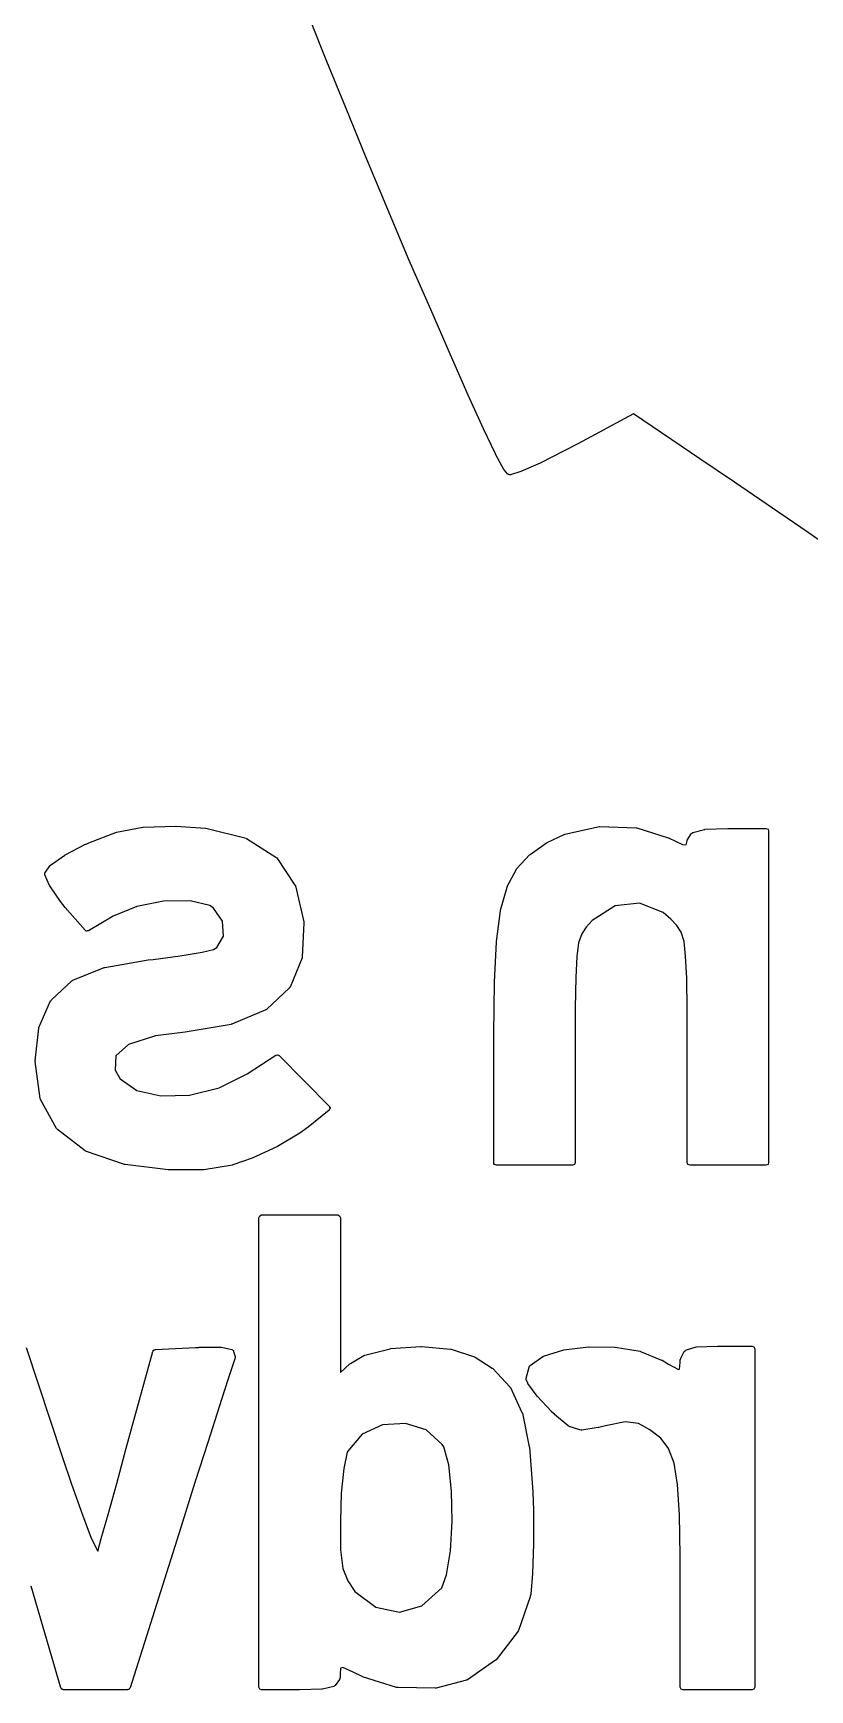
# Model space of a CAD drawing. Extents: x 64 to 231, y -147 to -43.
# Drawn here: x 204.255 to 205.669, y -70.46 to -67.442 of the extents above; entities that cross this region are included whole.
import ezdxf

# ---------------------------------------------------------------- set-up
doc = ezdxf.new("R2010")
doc.units = 0
doc.layers.add('BLACK', color=7, linetype='CONTINUOUS')

msp = doc.modelspace()

# ---------------------------------------------------------------- linework, layer by layer
at = {"layer": 'BLACK', "linetype": 'CONTINUOUS'}
for p, q in [((204.79, -67.4937), (204.759, -67.4162)), ((204.825, -67.5793), (204.79, -67.4937)), ((204.79, -67.4937), (204.79, -67.4937)), ((204.79, -67.4937), (204.79, -67.4937)), ((204.825, -67.5794), (204.825, -67.5793)), ((204.825, -67.5793), (204.825, -67.5793)), ((204.862, -67.6702), (204.825, -67.5794)), ((204.862, -67.6703), (204.862, -67.6702)), ((204.901, -67.7635), (204.862, -67.6703)), ((204.862, -67.6703), (204.862, -67.6703)), ((204.94, -67.8561), (204.901, -67.7635)), ((204.901, -67.7635), (204.901, -67.7635)), ((204.901, -67.7635), (204.901, -67.7635)), ((204.94, -67.8562), (204.94, -67.8561)), ((204.979, -67.9453), (204.94, -67.8562)), ((204.94, -67.8562), (204.94, -67.8562)), ((205.015, -68.0281), (204.979, -67.9453)), ((204.979, -67.9453), (204.979, -67.9453)), ((204.979, -67.9453), (204.979, -67.9453)), ((205.047, -68.1015), (205.015, -68.0281)), ((205.015, -68.0281), (205.015, -68.0281)), ((205.015, -68.0281), (205.015, -68.0281)), ((205.075, -68.1627), (205.047, -68.1015)), ((205.047, -68.1015), (205.047, -68.1015)), ((205.047, -68.1015), (205.047, -68.1015)), ((205.348, -68.1354), (205.247, -68.19)), ((205.469, -68.2173), (205.348, -68.1354)), ((205.097, -68.2087), (205.075, -68.1627)), ((205.075, -68.1627), (205.075, -68.1627)), ((205.075, -68.1627), (205.075, -68.1627)), ((205.247, -68.1901), (205.222, -68.203)), ((205.247, -68.19), (205.247, -68.19)), ((205.247, -68.19), (205.247, -68.1901)), ((205.097, -68.2088), (205.097, -68.2087)), ((205.097, -68.2089), (205.097, -68.2088)), ((205.112, -68.2368), (205.097, -68.2089)), ((205.178, -68.2253), (205.143, -68.2406)), ((205.222, -68.2031), (205.178, -68.2252)), ((205.178, -68.2252), (205.178, -68.2252)), ((205.178, -68.2252), (205.178, -68.2253)), ((205.222, -68.203), (205.222, -68.203)), ((205.222, -68.203), (205.222, -68.2031)), ((205.532, -68.2601), (205.469, -68.2173)), ((205.113, -68.2371), (205.112, -68.2368)), ((205.113, -68.2376), (205.113, -68.2371)), ((205.119, -68.2449), (205.113, -68.2376)), ((205.12, -68.2454), (205.119, -68.2449)), ((205.12, -68.2462), (205.12, -68.2454)), ((205.121, -68.2463), (205.12, -68.2462)), ((205.122, -68.2467), (205.121, -68.2463)), ((205.123, -68.2464), (205.122, -68.2467)), ((205.124, -68.2465), (205.123, -68.2464)), ((205.143, -68.2408), (205.124, -68.2465)), ((205.143, -68.2406), (205.143, -68.2406)), ((205.143, -68.2406), (205.143, -68.2408)), ((205.601, -68.3072), (205.532, -68.2601)), ((205.666, -68.3516), (205.601, -68.3072)), ((205.698, -68.374), (205.666, -68.3516)), ((204.407, -68.8976), (204.455, -68.8885)), ((204.455, -68.8885), (204.455, -68.8886)), ((204.455, -68.8886), (204.456, -68.8885)), ((204.456, -68.8885), (204.515, -68.8866)), ((204.515, -68.8866), (204.515, -68.8867)), ((204.515, -68.8867), (204.515, -68.8867)), ((204.515, -68.8867), (204.569, -68.8902)), ((204.569, -68.8902), (204.57, -68.8904)), ((204.57, -68.8904), (204.57, -68.8904)), ((204.57, -68.8904), (204.643, -68.9086)), ((205.223, -68.9011), (205.286, -68.8875)), ((205.286, -68.8875), (205.287, -68.8876)), ((205.287, -68.8876), (205.287, -68.8874)), ((205.287, -68.8874), (205.353, -68.8894)), ((205.353, -68.8894), (205.353, -68.8897)), ((205.353, -68.8897), (205.354, -68.8897)), ((205.354, -68.8897), (205.411, -68.9077)), ((205.456, -68.8983), (205.477, -68.8924)), ((205.477, -68.8924), (205.478, -68.8925)), ((205.478, -68.8923), (205.52, -68.8906)), ((205.478, -68.8925), (205.478, -68.8923)), ((205.52, -68.8906), (205.52, -68.8907)), ((205.52, -68.8907), (205.52, -68.8906)), ((205.52, -68.8906), (205.589, -68.8906)), ((205.589, -68.8906), (205.593, -68.8921)), ((205.593, -68.8921), (205.594, -68.8956)), ((204.314, -68.9391), (204.351, -68.9194)), ((204.351, -68.9194), (204.352, -68.9193)), ((204.352, -68.9192), (204.357, -68.9168)), ((204.352, -68.9193), (204.352, -68.9192)), ((204.357, -68.9167), (204.407, -68.8978)), ((204.357, -68.9168), (204.357, -68.9167)), ((204.357, -68.9168), (204.357, -68.9168)), ((204.407, -68.8978), (204.407, -68.8976)), ((204.407, -68.8978), (204.407, -68.8978)), ((204.643, -68.9086), (204.643, -68.909)), ((204.643, -68.909), (204.644, -68.9092)), ((204.644, -68.9092), (204.697, -68.9429)), ((205.16, -68.9385), (205.19, -68.9169)), ((205.19, -68.9168), (205.191, -68.9164)), ((205.19, -68.9169), (205.19, -68.9168)), ((205.191, -68.9164), (205.222, -68.9015)), ((205.222, -68.9015), (205.223, -68.9011)), ((205.222, -68.9015), (205.222, -68.9015)), ((205.411, -68.9077), (205.412, -68.9079)), ((205.412, -68.9079), (205.412, -68.9079)), ((205.412, -68.9079), (205.437, -68.9198)), ((205.437, -68.9198), (205.444, -68.9205)), ((205.444, -68.9205), (205.446, -68.9135)), ((205.446, -68.9121), (205.453, -68.9007)), ((205.446, -68.9131), (205.446, -68.9121)), ((205.446, -68.9135), (205.446, -68.9131)), ((205.453, -68.9006), (205.454, -68.8995)), ((205.453, -68.9007), (205.453, -68.9006)), ((205.453, -68.9007), (205.453, -68.9007)), ((205.454, -68.8995), (205.456, -68.8983)), ((205.456, -68.8983), (205.456, -68.8983)), ((205.456, -68.8983), (205.456, -68.8983)), ((205.594, -68.8956), (205.594, -69.4992)), ((204.287, -68.9577), (204.313, -68.9394)), ((204.313, -68.9394), (204.314, -68.9393)), ((204.314, -68.9393), (204.314, -68.9391)), ((204.697, -68.9429), (204.698, -68.9438)), ((204.698, -68.9438), (204.699, -68.9443)), ((204.699, -68.9443), (204.732, -68.9938)), ((205.136, -68.964), (205.159, -68.9391)), ((205.159, -68.9389), (205.16, -68.9385)), ((205.159, -68.9391), (205.159, -68.9389)), ((204.277, -68.9716), (204.278, -68.9712)), ((204.277, -68.973), (204.277, -68.9716)), ((204.277, -68.9743), (204.277, -68.973)), ((204.277, -68.9748), (204.277, -68.9743)), ((204.277, -68.9754), (204.277, -68.9748)), ((204.285, -68.9946), (204.277, -68.9754)), ((204.278, -68.9706), (204.286, -68.9589)), ((204.278, -68.9712), (204.278, -68.9706)), ((204.286, -68.9589), (204.287, -68.9584)), ((204.287, -68.9584), (204.287, -68.9577)), ((205.118, -68.9967), (205.135, -68.965)), ((205.135, -68.9646), (205.136, -68.964)), ((205.135, -68.965), (205.135, -68.9646)), ((204.286, -68.9949), (204.285, -68.9946)), ((204.286, -68.9955), (204.286, -68.9949)), ((204.305, -69.0237), (204.286, -68.9955)), ((204.732, -68.9938), (204.733, -68.9948)), ((204.733, -68.9948), (204.733, -68.9955)), ((204.733, -68.9955), (204.748, -69.061)), ((205.106, -69.0399), (205.118, -68.9978)), ((205.118, -68.9973), (205.118, -68.9967)), ((205.118, -68.9978), (205.118, -68.9973)), ((204.305, -69.0238), (204.305, -69.0237)), ((204.305, -69.024), (204.305, -69.0238)), ((204.314, -69.0345), (204.305, -69.024)), ((204.314, -69.0346), (204.314, -69.0345)), ((204.35, -69.0761), (204.314, -69.0346)), ((204.314, -69.0346), (204.314, -69.0346)), ((204.444, -69.0327), (204.401, -69.0503)), ((204.493, -69.0233), (204.444, -69.0327)), ((204.541, -69.0227), (204.493, -69.0233)), ((204.577, -69.0314), (204.541, -69.0227)), ((204.584, -69.036), (204.577, -69.0314)), ((204.6, -69.0598), (204.584, -69.036)), ((205.099, -69.0967), (205.106, -69.0406)), ((205.106, -69.0403), (205.106, -69.0399)), ((205.106, -69.0406), (205.106, -69.0403)), ((205.315, -69.0317), (205.273, -69.0584)), ((205.359, -69.0268), (205.315, -69.0317)), ((205.402, -69.0436), (205.359, -69.0268)), ((205.416, -69.0559), (205.402, -69.0436)), ((204.401, -69.0503), (204.356, -69.0772)), ((204.602, -69.0868), (204.6, -69.0598)), ((204.748, -69.0624), (204.745, -69.1251)), ((204.748, -69.061), (204.748, -69.0617)), ((204.748, -69.0617), (204.748, -69.0624)), ((205.262, -69.0705), (205.254, -69.0826)), ((205.273, -69.0584), (205.262, -69.0705)), ((205.427, -69.0675), (205.416, -69.0559)), ((205.435, -69.0796), (205.427, -69.0675)), ((204.351, -69.0768), (204.35, -69.0761)), ((204.352, -69.0777), (204.351, -69.0768)), ((204.353, -69.0776), (204.352, -69.0777)), ((204.354, -69.0774), (204.353, -69.0778)), ((204.353, -69.0778), (204.353, -69.0776)), ((204.356, -69.0772), (204.354, -69.0774)), ((204.59, -69.1076), (204.602, -69.0868)), ((205.095, -69.1709), (205.099, -69.0971)), ((205.099, -69.0969), (205.099, -69.0967)), ((205.099, -69.0971), (205.099, -69.0969)), ((205.248, -69.0989), (205.245, -69.124)), ((205.254, -69.0826), (205.248, -69.0989)), ((205.44, -69.0967), (205.435, -69.0796)), ((205.443, -69.1232), (205.44, -69.0967)), ((204.386, -69.1439), (204.465, -69.1302)), ((204.465, -69.1302), (204.474, -69.1292)), ((204.465, -69.1302), (204.465, -69.1303)), ((204.465, -69.1303), (204.465, -69.1302)), ((204.474, -69.1292), (204.523, -69.1229)), ((204.523, -69.1229), (204.563, -69.1164)), ((204.563, -69.1164), (204.584, -69.111)), ((204.584, -69.111), (204.59, -69.1076)), ((204.745, -69.1267), (204.723, -69.1796)), ((204.745, -69.1251), (204.745, -69.1258)), ((204.745, -69.1258), (204.745, -69.1267)), ((205.245, -69.124), (205.243, -69.1621)), ((205.445, -69.1633), (205.443, -69.1232)), ((204.328, -69.1673), (204.385, -69.1442)), ((204.385, -69.1442), (204.386, -69.1442)), ((204.386, -69.1442), (204.386, -69.1439)), ((205.243, -69.1621), (205.242, -69.2173)), ((205.446, -69.2209), (205.445, -69.1633)), ((204.289, -69.2031), (204.326, -69.1683)), ((204.326, -69.1683), (204.327, -69.168)), ((204.327, -69.168), (204.328, -69.1673)), ((204.722, -69.1813), (204.68, -69.2204)), ((204.723, -69.1796), (204.722, -69.1804)), ((204.722, -69.1804), (204.722, -69.1813)), ((205.094, -69.266), (205.095, -69.171)), ((205.095, -69.171), (205.095, -69.1709)), ((205.095, -69.1709), (205.095, -69.1709)), ((204.266, -69.2534), (204.287, -69.2048)), ((204.287, -69.2048), (204.288, -69.204)), ((204.288, -69.204), (204.289, -69.2031)), ((204.679, -69.2214), (204.617, -69.2475)), ((204.68, -69.2208), (204.679, -69.2214)), ((204.68, -69.2204), (204.68, -69.2208)), ((205.242, -69.2173), (205.242, -69.2934)), ((205.446, -69.2911), (205.446, -69.2209)), ((204.259, -69.3142), (204.266, -69.2548)), ((204.266, -69.2541), (204.266, -69.2534)), ((204.266, -69.2548), (204.266, -69.2541)), ((204.616, -69.2478), (204.532, -69.2616)), ((204.617, -69.2475), (204.616, -69.2475)), ((204.616, -69.2475), (204.616, -69.2478)), ((204.429, -69.2841), (204.406, -69.3047)), ((204.478, -69.2688), (204.429, -69.2841)), ((204.532, -69.2617), (204.478, -69.2688)), ((204.532, -69.2616), (204.532, -69.2616)), ((204.532, -69.2616), (204.532, -69.2617)), ((205.094, -69.276), (205.094, -69.266)), ((205.094, -69.266), (205.094, -69.266)), ((205.094, -69.266), (205.094, -69.266)), ((205.094, -69.4992), (205.094, -69.276)), ((205.094, -69.276), (205.094, -69.276)), ((205.094, -69.276), (205.094, -69.276)), ((204.26, -69.3148), (204.259, -69.3142)), ((204.259, -69.3154), (204.26, -69.3148)), ((204.268, -69.3829), (204.259, -69.3154)), ((204.406, -69.3047), (204.405, -69.3308)), ((204.645, -69.3379), (204.697, -69.3038)), ((204.697, -69.3038), (204.698, -69.3036)), ((204.698, -69.3036), (204.7, -69.303)), ((204.7, -69.303), (204.7, -69.3032)), ((204.7, -69.3032), (204.701, -69.3031)), ((204.701, -69.3031), (204.702, -69.3039)), ((204.702, -69.3039), (204.703, -69.3045)), ((204.703, -69.3045), (204.749, -69.3505)), ((205.242, -69.2934), (205.242, -69.4992)), ((205.446, -69.4992), (205.446, -69.2911)), ((204.405, -69.3308), (204.414, -69.347)), ((204.594, -69.3632), (204.645, -69.3379)), ((204.414, -69.347), (204.444, -69.3678)), ((204.444, -69.3678), (204.488, -69.3778)), ((204.54, -69.3764), (204.594, -69.3632)), ((204.749, -69.3505), (204.794, -69.3966)), ((204.269, -69.3837), (204.268, -69.3829)), ((204.269, -69.3846), (204.269, -69.3837)), ((204.298, -69.4376), (204.269, -69.3846)), ((204.488, -69.3778), (204.54, -69.3764)), ((204.794, -69.404), (204.756, -69.4347)), ((204.794, -69.3966), (204.794, -69.3968)), ((204.794, -69.3968), (204.795, -69.3969)), ((204.795, -69.4021), (204.794, -69.4036)), ((204.794, -69.4036), (204.794, -69.4037)), ((204.794, -69.4037), (204.794, -69.404)), ((204.795, -69.3969), (204.795, -69.3985)), ((204.795, -69.3985), (204.796, -69.4001)), ((204.796, -69.4006), (204.795, -69.4021)), ((204.796, -69.4001), (204.796, -69.4003)), ((204.796, -69.4003), (204.796, -69.4006)), ((204.756, -69.4349), (204.741, -69.4456)), ((204.756, -69.4347), (204.756, -69.4348)), ((204.756, -69.4348), (204.756, -69.4349)), ((204.299, -69.4383), (204.298, -69.4376)), ((204.3, -69.4391), (204.299, -69.4383)), ((204.35, -69.4777), (204.3, -69.4391)), ((204.741, -69.4459), (204.7, -69.4702)), ((204.741, -69.4456), (204.741, -69.4457)), ((204.741, -69.4457), (204.741, -69.4459)), ((204.35, -69.478), (204.35, -69.4777)), ((204.351, -69.4785), (204.35, -69.478)), ((204.422, -69.5028), (204.351, -69.4785)), ((204.654, -69.4916), (204.619, -69.5036)), ((204.699, -69.4704), (204.654, -69.4914)), ((204.654, -69.4914), (204.654, -69.4914)), ((204.654, -69.4914), (204.654, -69.4916)), ((204.7, -69.4702), (204.699, -69.4702)), ((204.699, -69.4702), (204.699, -69.4704)), ((204.423, -69.503), (204.422, -69.5028)), ((204.422, -69.5028), (204.422, -69.5028)), ((204.501, -69.5126), (204.423, -69.503)), ((204.501, -69.5127), (204.501, -69.5125)), ((204.501, -69.5125), (204.501, -69.5126)), ((204.565, -69.5126), (204.501, -69.5127)), ((204.566, -69.5124), (204.565, -69.5126)), ((204.618, -69.5038), (204.566, -69.5125)), ((204.566, -69.5125), (204.566, -69.5124)), ((204.619, -69.5036), (204.618, -69.5036)), ((204.618, -69.5036), (204.618, -69.5038)), ((205.094, -69.5009), (205.094, -69.4992)), ((205.094, -69.4992), (205.094, -69.4992)), ((205.094, -69.4992), (205.094, -69.4992)), ((205.095, -69.5027), (205.094, -69.5009)), ((205.097, -69.5034), (205.095, -69.5027)), ((205.095, -69.5027), (205.095, -69.5027)), ((205.095, -69.5027), (205.095, -69.5027)), ((205.099, -69.5042), (205.097, -69.5034)), ((205.237, -69.5042), (205.099, -69.5042)), ((205.099, -69.5042), (205.099, -69.5042)), ((205.099, -69.5042), (205.099, -69.5042)), ((205.241, -69.5027), (205.237, -69.5042)), ((205.242, -69.4992), (205.241, -69.5027)), ((205.447, -69.5027), (205.446, -69.4992)), ((205.451, -69.5042), (205.447, -69.5027)), ((205.589, -69.5042), (205.451, -69.5042)), ((205.593, -69.5027), (205.589, -69.5042)), ((205.594, -69.4992), (205.593, -69.5027)), ((204.666, -69.5998), (204.668, -69.5962)), ((204.666, -70.4548), (204.666, -69.5998)), ((204.668, -69.5962), (204.671, -69.5948)), ((204.671, -69.5948), (204.81, -69.5948)), ((204.81, -69.5948), (204.813, -69.5962)), ((204.813, -69.5962), (204.815, -69.5998)), ((204.815, -69.5998), (204.815, -69.8816)), ((204.243, -69.836), (204.308, -70.0345)), ((204.425, -70.0197), (204.473, -69.8437)), ((204.473, -69.8437), (204.474, -69.8427)), ((204.474, -69.8416), (204.475, -69.8413)), ((204.474, -69.8427), (204.474, -69.8416)), ((204.475, -69.8406), (204.477, -69.8405)), ((204.475, -69.8413), (204.475, -69.8406)), ((204.477, -69.8405), (204.478, -69.84)), ((204.478, -69.84), (204.551, -69.8362)), ((204.551, -69.8362), (204.557, -69.8359)), ((204.551, -69.8362), (204.551, -69.8362)), ((204.551, -69.8362), (204.551, -69.8362)), ((204.557, -69.8358), (204.597, -69.8354)), ((204.557, -69.8359), (204.557, -69.8358)), ((204.557, -69.8359), (204.557, -69.8359)), ((204.597, -69.8354), (204.597, -69.8357)), ((204.597, -69.8357), (204.598, -69.8356)), ((204.598, -69.8356), (204.617, -69.8396)), ((204.617, -69.8396), (204.617, -69.8401)), ((204.617, -69.8401), (204.618, -69.8402)), ((204.618, -69.8402), (204.619, -69.8411)), ((204.619, -69.8411), (204.62, -69.8418)), ((204.62, -69.8418), (204.62, -69.8426)), ((204.62, -69.8426), (204.62, -69.8432)), ((204.62, -69.8432), (204.623, -69.8525)), ((204.623, -69.8553), (204.62, -69.8643)), ((204.623, -69.8525), (204.623, -69.8539)), ((204.623, -69.8539), (204.623, -69.8553)), ((204.833, -69.8654), (204.857, -69.851)), ((204.857, -69.851), (204.858, -69.8509)), ((204.858, -69.8509), (204.859, -69.8504)), ((204.859, -69.8504), (204.905, -69.8384)), ((204.905, -69.8384), (204.906, -69.8385)), ((204.906, -69.8382), (204.961, -69.8344)), ((204.906, -69.8385), (204.906, -69.8382)), ((204.961, -69.8344), (204.961, -69.8345)), ((204.961, -69.8345), (204.962, -69.8344)), ((204.962, -69.8344), (205.015, -69.8391)), ((205.015, -69.8391), (205.015, -69.8394)), ((205.015, -69.8394), (205.016, -69.8394)), ((205.016, -69.8394), (205.059, -69.8533)), ((205.059, -69.8533), (205.059, -69.8537)), ((205.059, -69.8537), (205.06, -69.8538)), ((205.06, -69.8538), (205.091, -69.8736)), ((205.16, -69.869), (205.183, -69.8528)), ((205.183, -69.8528), (205.184, -69.8526)), ((205.184, -69.8521), (205.221, -69.8407)), ((205.184, -69.8526), (205.184, -69.8521)), ((205.221, -69.8406), (205.266, -69.8348)), ((205.221, -69.8408), (205.221, -69.8406)), ((205.221, -69.8407), (205.221, -69.8408)), ((205.266, -69.8349), (205.267, -69.8347)), ((205.266, -69.8348), (205.266, -69.8349)), ((205.267, -69.8347), (205.314, -69.8353)), ((205.314, -69.8353), (205.315, -69.8355)), ((205.315, -69.8355), (205.315, -69.8354)), ((205.315, -69.8354), (205.36, -69.8431)), ((205.36, -69.8431), (205.361, -69.8434)), ((205.361, -69.8434), (205.361, -69.8434)), ((205.361, -69.8434), (205.399, -69.8591)), ((205.433, -69.8578), (205.434, -69.8569)), ((205.433, -69.8634), (205.433, -69.8578)), ((205.434, -69.8559), (205.44, -69.8435)), ((205.434, -69.8569), (205.434, -69.8559)), ((205.44, -69.8433), (205.442, -69.8421)), ((205.44, -69.8434), (205.44, -69.8433)), ((205.44, -69.8435), (205.44, -69.8434)), ((205.442, -69.8421), (205.443, -69.8409)), ((205.443, -69.8409), (205.462, -69.8352)), ((205.443, -69.8409), (205.443, -69.8409)), ((205.443, -69.8409), (205.443, -69.8409)), ((205.462, -69.8352), (205.463, -69.8353)), ((205.463, -69.835), (205.501, -69.8337)), ((205.463, -69.8353), (205.463, -69.835)), ((205.501, -69.8337), (205.501, -69.8337)), ((205.501, -69.8337), (205.501, -69.8337)), ((205.501, -69.8337), (205.564, -69.8337)), ((205.564, -69.8337), (205.567, -69.8351)), ((205.567, -69.8351), (205.569, -69.8387)), ((205.569, -69.8387), (205.569, -70.4548)), ((204.62, -69.8643), (204.61, -69.8952)), ((204.815, -69.8816), (204.832, -69.866)), ((204.832, -69.8658), (204.833, -69.8654)), ((204.832, -69.866), (204.832, -69.8658)), ((205.091, -69.8736), (205.091, -69.8741)), ((205.091, -69.8741), (205.092, -69.8744)), ((205.092, -69.8744), (205.123, -69.908)), ((205.153, -69.8923), (205.158, -69.872)), ((205.158, -69.872), (205.159, -69.8705)), ((205.159, -69.8705), (205.16, -69.869)), ((205.399, -69.8591), (205.4, -69.8594)), ((205.4, -69.8594), (205.4, -69.8594)), ((205.4, -69.8594), (205.412, -69.8666)), ((205.412, -69.8666), (205.43, -69.8763)), ((205.43, -69.8763), (205.432, -69.8755)), ((205.432, -69.8755), (205.433, -69.8634)), ((204.61, -69.8952), (204.594, -69.9441)), ((205.123, -69.908), (205.123, -69.9088)), ((205.123, -69.9088), (205.124, -69.9093)), ((205.124, -69.9093), (205.145, -69.9546)), ((205.153, -69.8938), (205.153, -69.8923)), ((205.153, -69.8953), (205.153, -69.8938)), ((205.156, -69.9008), (205.153, -69.8953)), ((205.156, -69.9012), (205.156, -69.9008)), ((205.156, -69.9018), (205.156, -69.9012)), ((205.173, -69.9246), (205.156, -69.9018)), ((204.594, -69.9441), (204.574, -70.0075)), ((204.594, -69.9441), (204.594, -69.9441)), ((205.173, -69.9247), (205.173, -69.9246)), ((205.173, -69.925), (205.173, -69.9247)), ((205.199, -69.953), (205.173, -69.925)), ((204.891, -69.9771), (204.854, -69.9941)), ((204.933, -69.9744), (204.891, -69.9771)), ((204.971, -69.9861), (204.933, -69.9744)), ((205.145, -69.9546), (205.145, -69.9552)), ((205.145, -69.9552), (205.146, -69.9557)), ((205.146, -69.9557), (205.158, -70.017)), ((205.199, -69.9531), (205.199, -69.953)), ((205.199, -69.9532), (205.199, -69.9531)), ((205.204, -69.9578), (205.199, -69.9532)), ((205.204, -69.958), (205.204, -69.9578)), ((205.204, -69.9578), (205.204, -69.9578)), ((205.229, -69.9788), (205.204, -69.958)), ((205.23, -69.9791), (205.229, -69.9788)), ((205.231, -69.9798), (205.23, -69.9791)), ((205.297, -69.9788), (205.285, -69.9819)), ((205.333, -69.9715), (205.297, -69.9788)), ((205.357, -69.9746), (205.333, -69.9715)), ((205.378, -69.9859), (205.357, -69.9746)), ((204.574, -70.0075), (204.55, -70.082)), ((204.574, -70.0075), (204.574, -70.0075)), ((204.854, -69.9941), (204.828, -70.025)), ((205, -70.0127), (204.971, -69.9861)), ((205.252, -69.9865), (205.231, -69.9798)), ((205.253, -69.9864), (205.252, -69.9865)), ((205.254, -69.9867), (205.253, -69.9864)), ((205.284, -69.982), (205.254, -69.9867)), ((205.285, -69.9818), (205.284, -69.982)), ((205.285, -69.9819), (205.285, -69.9818)), ((205.398, -70.0011), (205.378, -69.9859)), ((205.412, -70.0201), (205.398, -70.0011)), ((204.308, -70.0345), (204.308, -70.0345)), ((204.308, -70.0345), (204.325, -70.0852)), ((204.408, -70.0839), (204.425, -70.0197)), ((204.827, -70.0267), (204.821, -70.0564)), ((204.828, -70.025), (204.827, -70.0267)), ((205.003, -70.0171), (205, -70.0127)), ((205.012, -70.05), (205.003, -70.0171)), ((205.158, -70.017), (205.158, -70.0173)), ((205.158, -70.0173), (205.159, -70.0176)), ((205.159, -70.0176), (205.165, -70.0992)), ((205.422, -70.047), (205.412, -70.0201)), ((204.821, -70.0564), (204.816, -70.1015)), ((205.017, -70.098), (205.012, -70.05)), ((205.428, -70.086), (205.422, -70.047)), ((204.325, -70.0852), (204.345, -70.1412)), ((204.392, -70.1403), (204.408, -70.0839)), ((204.55, -70.082), (204.524, -70.164)), ((204.55, -70.082), (204.55, -70.082)), ((205.018, -70.1531), (205.017, -70.098)), ((205.165, -70.0992), (205.165, -70.0993)), ((205.165, -70.0993), (205.165, -70.0994)), ((205.165, -70.0994), (205.166, -70.1324)), ((205.432, -70.141), (205.428, -70.086)), ((204.816, -70.1015), (204.815, -70.153)), ((204.345, -70.1412), (204.361, -70.1835)), ((204.379, -70.184), (204.392, -70.1403)), ((204.815, -70.153), (204.815, -70.2049)), ((205.015, -70.2066), (205.018, -70.1531)), ((205.166, -70.1324), (205.166, -70.1325)), ((205.166, -70.1325), (205.166, -70.1325)), ((205.166, -70.1325), (205.166, -70.1531)), ((205.166, -70.1531), (205.166, -70.1938)), ((205.433, -70.2156), (205.432, -70.141)), ((204.361, -70.1835), (204.373, -70.207)), ((204.373, -70.207), (204.379, -70.184)), ((204.524, -70.164), (204.432, -70.4563)), ((204.815, -70.2049), (204.819, -70.2389)), ((205.008, -70.2504), (205.015, -70.2066)), ((205.166, -70.194), (205.164, -70.2477)), ((205.166, -70.1938), (205.166, -70.1939)), ((205.166, -70.1939), (205.166, -70.194)), ((205.433, -70.2607), (205.433, -70.2156)), ((204.819, -70.2389), (204.828, -70.2615)), ((204.999, -70.274), (205.008, -70.2504)), ((205.164, -70.248), (205.161, -70.2854)), ((205.164, -70.2477), (205.164, -70.2479)), ((205.164, -70.2479), (205.164, -70.248)), ((204.306, -70.4562), (204.252, -70.2708)), ((204.828, -70.2615), (204.841, -70.2804)), ((204.841, -70.2804), (204.879, -70.309)), ((204.963, -70.3068), (204.999, -70.274)), ((205.433, -70.4548), (205.433, -70.2607)), ((204.879, -70.309), (204.922, -70.3184)), ((204.922, -70.3184), (204.963, -70.3068)), ((205.16, -70.2901), (205.139, -70.3515)), ((205.161, -70.2858), (205.16, -70.2892)), ((205.16, -70.2892), (205.16, -70.2896)), ((205.16, -70.2896), (205.16, -70.2901)), ((205.161, -70.2854), (205.161, -70.2856)), ((205.161, -70.2856), (205.161, -70.2858)), ((205.138, -70.3529), (205.098, -70.4049)), ((205.139, -70.3515), (205.138, -70.3521)), ((205.138, -70.3521), (205.138, -70.3529)), ((204.815, -70.4203), (204.814, -70.4314)), ((204.814, -70.4314), (204.814, -70.4386)), ((204.819, -70.4193), (204.815, -70.4203)), ((204.838, -70.4273), (204.819, -70.4193)), ((204.854, -70.4355), (204.838, -70.4273)), ((205.097, -70.406), (205.046, -70.4413)), ((205.098, -70.4053), (205.097, -70.406)), ((205.098, -70.4049), (205.098, -70.4053)), ((204.307, -70.4572), (204.306, -70.4562)), ((204.307, -70.4584), (204.307, -70.4572)), ((204.308, -70.4586), (204.307, -70.4584)), ((204.309, -70.4592), (204.308, -70.4586)), ((204.31, -70.4593), (204.309, -70.4592)), ((204.311, -70.4598), (204.31, -70.4593)), ((204.427, -70.4598), (204.311, -70.4598)), ((204.428, -70.4594), (204.427, -70.4598)), ((204.429, -70.4593), (204.428, -70.4594)), ((204.43, -70.4587), (204.429, -70.4593)), ((204.431, -70.4572), (204.43, -70.4584)), ((204.43, -70.4584), (204.43, -70.4587)), ((204.432, -70.4563), (204.431, -70.4572)), ((204.668, -70.4584), (204.666, -70.4548)), ((204.671, -70.4598), (204.668, -70.4584)), ((204.74, -70.4598), (204.671, -70.4598)), ((204.781, -70.4586), (204.74, -70.4598)), ((204.74, -70.4598), (204.74, -70.4598)), ((204.74, -70.4598), (204.74, -70.4598)), ((204.782, -70.4585), (204.781, -70.4584)), ((204.781, -70.4584), (204.781, -70.4586)), ((204.803, -70.4536), (204.782, -70.4585)), ((204.804, -70.4526), (204.803, -70.4536)), ((204.805, -70.4517), (204.804, -70.4526)), ((204.813, -70.4411), (204.805, -70.4517)), ((204.814, -70.4386), (204.813, -70.4398)), ((204.813, -70.4398), (204.813, -70.4411)), ((204.855, -70.4358), (204.854, -70.4355)), ((204.854, -70.4355), (204.854, -70.4355)), ((204.917, -70.4554), (204.855, -70.4358)), ((204.918, -70.4553), (204.917, -70.4554)), ((204.919, -70.4556), (204.918, -70.4553)), ((204.987, -70.4567), (204.919, -70.4556)), ((204.988, -70.4565), (204.987, -70.4567)), ((204.989, -70.4566), (204.988, -70.4565)), ((205.044, -70.442), (204.989, -70.4566)), ((205.045, -70.4414), (205.044, -70.442)), ((205.046, -70.4413), (205.045, -70.4414)), ((205.435, -70.4584), (205.433, -70.4548)), ((205.438, -70.4598), (205.435, -70.4584)), ((205.564, -70.4598), (205.438, -70.4598)), ((205.567, -70.4584), (205.564, -70.4598)), ((205.569, -70.4548), (205.567, -70.4584))]:
    msp.add_line(p, q, dxfattribs=at)

doc.saveas('drawing.dxf')
